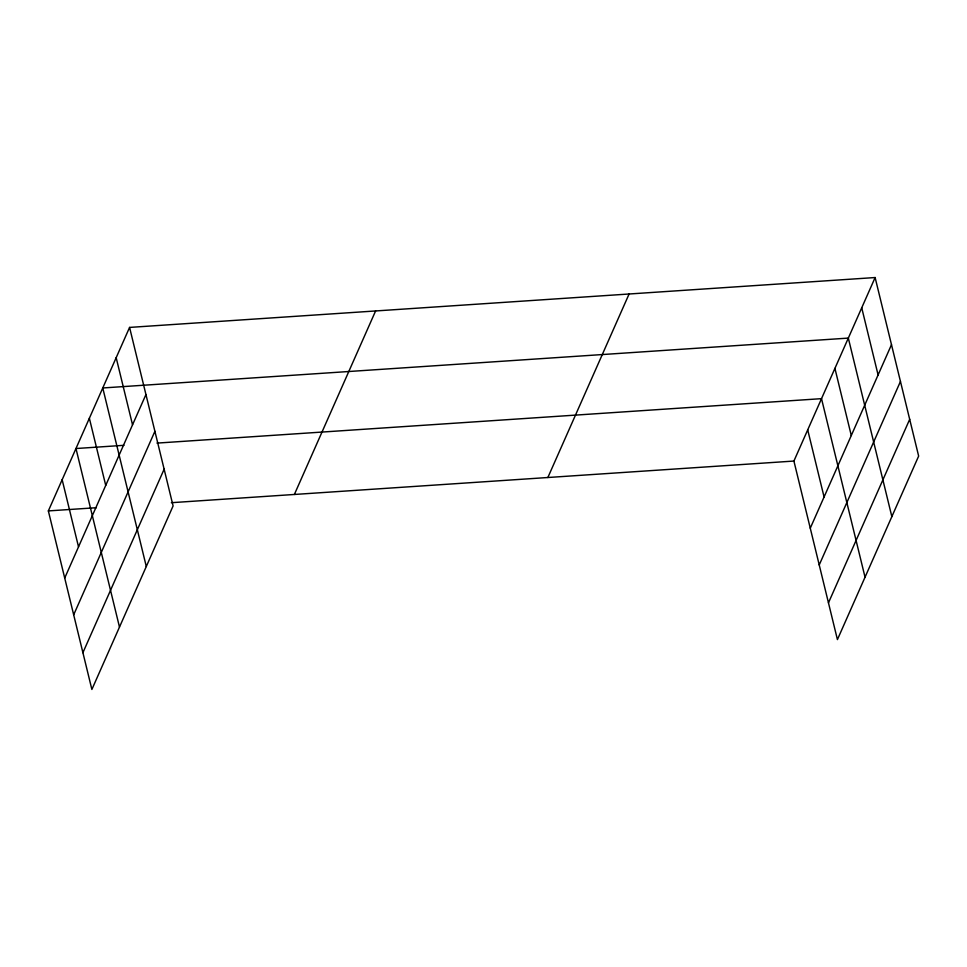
<?xml version="1.0" encoding="UTF-8"?>
<svg xmlns="http://www.w3.org/2000/svg" width="967" height="967" viewBox="0 0 967 967"><rect width="100%" height="100%" fill="white"/><g stroke="black" fill="none" stroke-linecap="round" stroke-linejoin="round"><path stroke-width="1.45" d="M129.578 327.414L173.093 505.946L91.877 689.459L48.35 510.914L129.578 327.414L875.123 277.541L918.65 456.086L837.422 639.586L793.907 461.054L875.123 277.541M64.716 578.048L145.944 394.548M73.673 614.819L154.901 431.306M82.908 652.689L164.136 469.188M294.379 494.463L375.607 310.951M547.866 477.505L629.094 294.004M810.273 528.187L891.489 344.675M819.23 564.946L900.458 381.445M828.465 602.828L909.693 419.315M123.969 445.316L75.97 448.531L119.485 627.063M156.98 443.104L821.515 398.658L865.042 577.202M48.35 510.914L96.362 507.711M171.364 502.695L793.907 461.054M861.73 307.82L878.096 374.954M891.852 516.644L848.325 338.099L102.768 387.972L146.295 566.505M834.92 368.379L851.286 435.513M807.711 429.856L824.077 496.99M116.173 357.693L132.539 424.827M89.363 418.252L105.729 485.386M62.154 479.717L78.52 546.851"/></g></svg>
